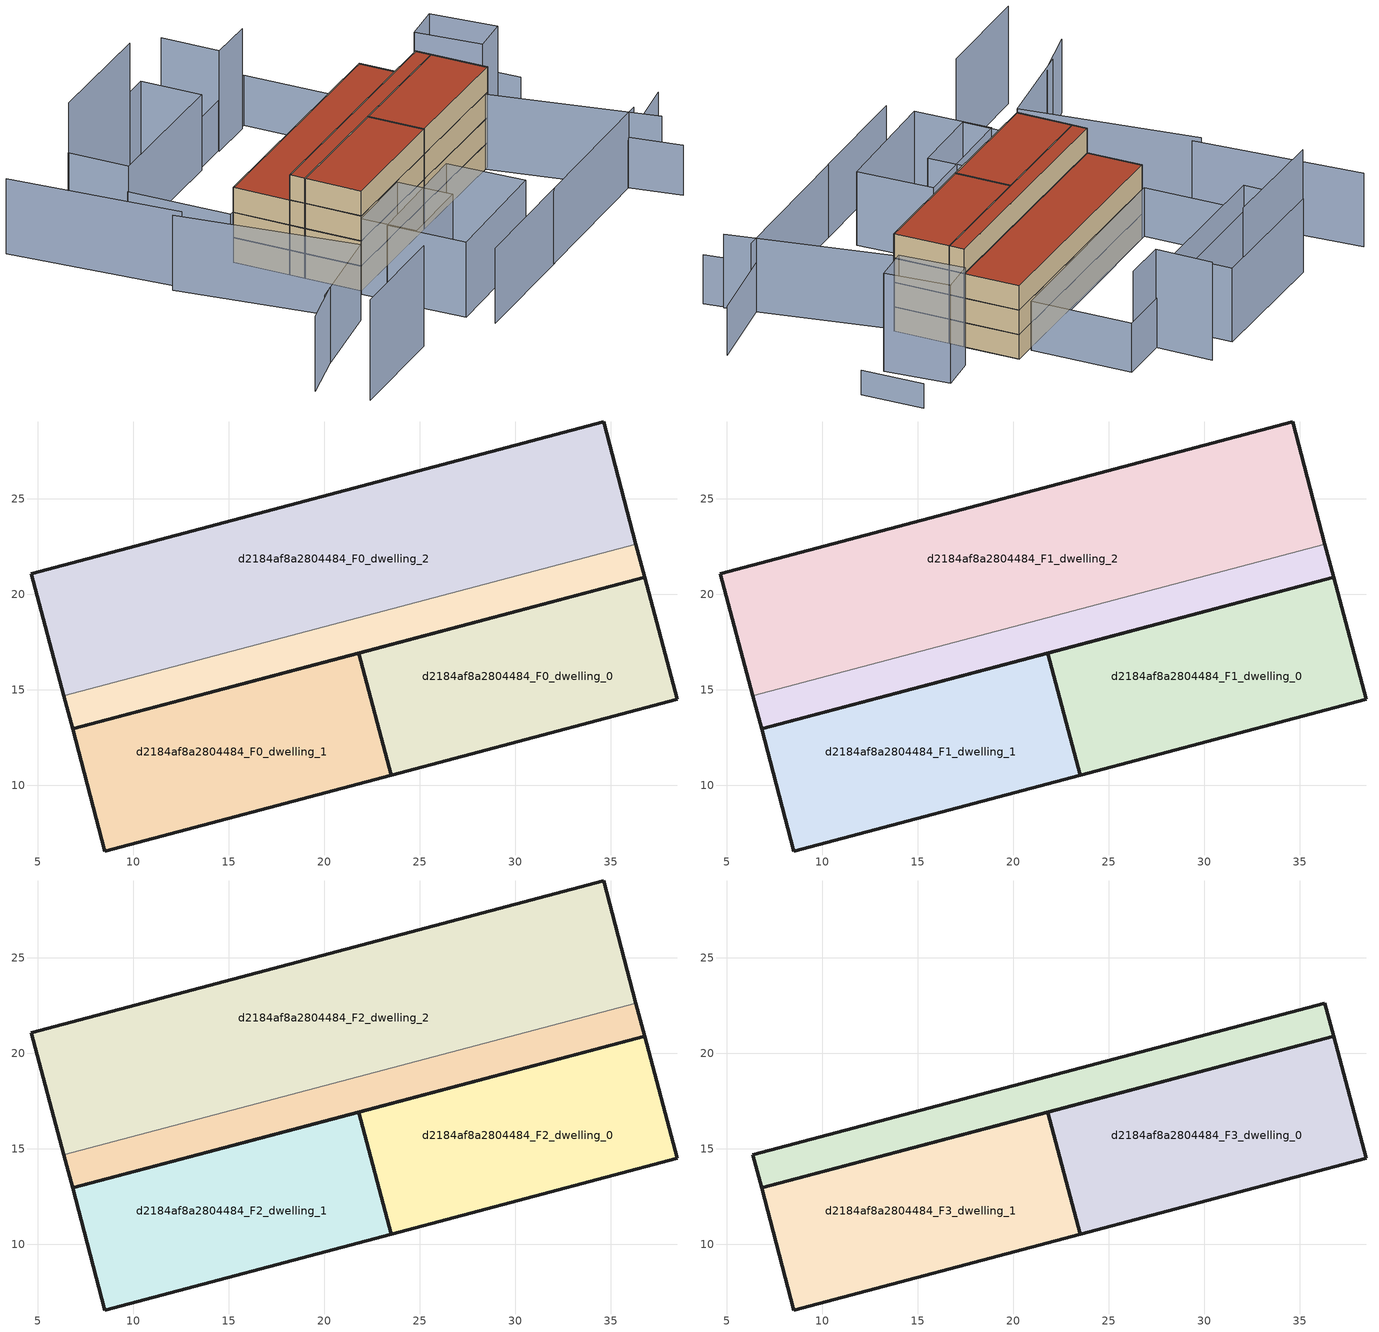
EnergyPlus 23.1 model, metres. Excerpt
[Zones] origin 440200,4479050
d2184af8a2804484_F0_dwelling_0
 floor ground (EU_floor_Construction): 38.49,14.49 36.79,20.88 21.81,16.91 23.5,10.52 z0
 wall outside (EU_wall_Construction): 21.81,16.91 36.79,20.88 38.49,14.49 23.5,10.52 21.81,16.91 z0:3
d2184af8a2804484_F0_dwelling_1
 floor ground (EU_floor_Construction): 23.5,10.52 21.81,16.91 6.83,12.94 8.52,6.55 z0
 wall outside (EU_wall_Construction): 6.83,12.94 21.81,16.91 23.5,10.52 8.52,6.55 6.83,12.94 z0:3
d2184af8a2804484_F0_dwelling_2
 floor ground (EU_floor_Construction): 36.33,22.62 34.64,29.01 4.67,21.07 6.37,14.68 z0
 wall outside (EU_wall_Construction): 6.37,14.68 4.67,21.07 34.64,29.01 36.33,22.62 z0:3
 wall to d2184af8a2804484_F0_circulation (EU_wall_Construction): 36.33,22.62 6.37,14.68 z0:3
d2184af8a2804484_F0_circulation
 floor ground (EU_floor_Construction): 36.79,20.88 36.33,22.62 6.37,14.68 6.83,12.94 z0
 wall outside (EU_wall_Construction): 36.33,22.62 36.79,20.88 6.83,12.94 6.37,14.68 z0:3
d2184af8a2804484_F1_dwelling_0
 floor to d2184af8a2804484_F0_dwelling_0 (EU_floor_Construction): 38.49,14.49 36.79,20.88 21.81,16.91 23.5,10.52 z3
 wall outside (EU_wall_Construction): 21.81,16.91 36.79,20.88 38.49,14.49 23.5,10.52 21.81,16.91 z3:6
d2184af8a2804484_F1_dwelling_1
 floor to d2184af8a2804484_F0_dwelling_1 (EU_floor_Construction): 23.5,10.52 21.81,16.91 6.83,12.94 8.52,6.55 z3
 wall outside (EU_wall_Construction): 6.83,12.94 21.81,16.91 23.5,10.52 8.52,6.55 6.83,12.94 z3:6
d2184af8a2804484_F1_dwelling_2
 floor to d2184af8a2804484_F0_dwelling_2 (EU_floor_Construction): 36.33,22.62 34.64,29.01 4.67,21.07 6.37,14.68 z3
 wall outside (EU_wall_Construction): 6.37,14.68 4.67,21.07 34.64,29.01 36.33,22.62 z3:6
 wall to d2184af8a2804484_F1_circulation (EU_wall_Construction): 36.33,22.62 6.37,14.68 z3:6
d2184af8a2804484_F1_circulation
 floor to d2184af8a2804484_F0_circulation (EU_floor_Construction): 36.79,20.88 36.33,22.62 6.37,14.68 6.83,12.94 z3
 wall outside (EU_wall_Construction): 36.33,22.62 36.79,20.88 6.83,12.94 6.37,14.68 z3:6
d2184af8a2804484_F2_dwelling_0
 floor to d2184af8a2804484_F1_dwelling_0 (EU_floor_Construction): 38.49,14.49 36.79,20.88 21.81,16.91 23.5,10.52 z6
 wall outside (EU_wall_Construction): 21.81,16.91 36.79,20.88 38.49,14.49 23.5,10.52 21.81,16.91 z6:9
d2184af8a2804484_F2_dwelling_1
 floor to d2184af8a2804484_F1_dwelling_1 (EU_floor_Construction): 23.5,10.52 21.81,16.91 6.83,12.94 8.52,6.55 z6
 wall outside (EU_wall_Construction): 6.83,12.94 21.81,16.91 23.5,10.52 8.52,6.55 6.83,12.94 z6:9
d2184af8a2804484_F2_dwelling_2
 floor to d2184af8a2804484_F1_dwelling_2 (EU_floor_Construction): 36.33,22.62 34.64,29.01 4.67,21.07 6.37,14.68 z6
 wall outside (EU_wall_Construction): 6.37,14.68 4.67,21.07 34.64,29.01 36.33,22.62 z6:9
 wall to d2184af8a2804484_F2_circulation (EU_wall_Construction): 36.33,22.62 6.37,14.68 z6:9
 roof outside (EU_roof_Construction): 34.64,29.01 36.33,22.62 6.37,14.68 4.67,21.07 z9
d2184af8a2804484_F2_circulation
 floor to d2184af8a2804484_F1_circulation (EU_floor_Construction): 36.79,20.88 36.33,22.62 6.37,14.68 6.83,12.94 z6
 wall outside (EU_wall_Construction): 36.33,22.62 36.79,20.88 6.83,12.94 6.37,14.68 z6:9
d2184af8a2804484_F3_dwelling_0
 floor to d2184af8a2804484_F2_dwelling_0 (EU_floor_Construction): 38.49,14.49 36.79,20.88 21.81,16.91 23.5,10.52 z9
 wall outside (EU_wall_Construction): 21.81,16.91 36.79,20.88 38.49,14.49 23.5,10.52 21.81,16.91 z9:12
 roof outside (EU_roof_Construction): 36.79,20.88 38.49,14.49 23.5,10.52 21.81,16.91 z12
d2184af8a2804484_F3_dwelling_1
 floor to d2184af8a2804484_F2_dwelling_1 (EU_floor_Construction): 23.5,10.52 21.81,16.91 6.83,12.94 8.52,6.55 z9
 wall outside (EU_wall_Construction): 6.83,12.94 21.81,16.91 23.5,10.52 8.52,6.55 6.83,12.94 z9:12
 roof outside (EU_roof_Construction): 21.81,16.91 23.5,10.52 8.52,6.55 6.83,12.94 z12
d2184af8a2804484_F3_circulation
 floor to d2184af8a2804484_F2_circulation (EU_floor_Construction): 36.79,20.88 36.33,22.62 6.37,14.68 6.83,12.94 z9
 wall outside (EU_wall_Construction): 36.33,22.62 36.79,20.88 6.83,12.94 6.37,14.68 36.33,22.62 z9:12
 roof outside (EU_roof_Construction): 36.33,22.62 36.79,20.88 6.83,12.94 6.37,14.68 z12
shading: -9.6,-10.08 3.37,-6.5 / 28.32,39.85 22.91,38.45 / 22.91,38.45 21.19,45.07 / 43.65,26.93 46.19,19.62 / 46.19,19.62 42,18.17 / 42,18.17 39.46,25.47 / 39.46,25.47 43.65,26.93 z0:12; 12.17,-8.94 26.59,-4.93 / -5.87,-1.35 -11.82,-4.35 / -4.22,21.9 3.53,2.37 / 3.53,2.37 -7.62,-2.05 / -9.34,40.66 -3.05,21.61 / 26.4,-4.98 45.86,0.51 / 46.19,-3.12 37.8,14.74 / 25.9,-1.49 11.23,-5.73 / 11.23,-5.73 8.68,3.1 / 8.68,3.1 23.35,7.33 / 23.35,7.33 25.9,-1.49 / 18.51,2.35 9.77,-0.08 / 9.77,-0.08 8.03,6.17 / 8.03,6.17 16.78,8.6 / 16.78,8.6 18.51,2.35 / 1.17,32.54 -0.65,39.41 / -0.65,39.41 16.6,43.96 / 16.6,43.96 18.41,37.09 / 18.41,37.09 1.17,32.54 z0:9; 47,-5.39 44.62,0.16 / 44.62,0.16 54.37,4.34 / 32.16,28.61 4.21,20.97 / 4.21,20.97 1.03,32.59 / 1.03,32.59 28.98,40.24 / 28.98,40.24 32.16,28.61 z0:6; 51.94,21.3 49.87,28.4 z0:3; 13.78,43.13 -0.62,39.34 z0:15
[Building]
EU S2 Campaign: North Axis=0; Terrain=City; Solar Distribution=FullExterior
[Site:Location]
Madrid: Latitude=40.5; Longitude=-3.5; Time Zone=1; Elevation=609
[SizingPeriod:WeatherFileDays]
AnnualSizingPeriod: Begin Month=1; Begin Day of Month=1; End Month=12; End Day of Month=31; Day of Week for Start Day=Monday; Use Weather File Daylight Saving Period=No; Use Weather File Rain and Snow Indicators=No
[MATERIAL]
EU_InternalMass_Material: Roughness=MediumRough; Thickness=0.1; Conductivity=1; Density=1800; Specific Heat=900; Thermal Absorptance=0.9; Solar Absorptance=0.7; Visible Absorptance=0.7
[MATERIAL:NOMASS] Roughness=MediumRough; Thermal Absorptance=0.9; Solar Absorptance=0.7; Visible Absorptance=0.7
Name | Thermal Resistance
EU_wall_NoMass | 1.60022
EU_roof_NoMass | 1.57597
EU_floor_NoMass | 0.470652
[CONSTRUCTION]
EU_wall_Construction: EU_wall_NoMass
EU_roof_Construction: EU_roof_NoMass
EU_floor_Construction: EU_floor_NoMass
EU_InternalMass_Construction: EU_InternalMass_Material
[ZONE] Type=1; Multiplier=1; Ceiling Height=autocalculate; Floor Area=autocalculate; Part of Total Floor Area=Yes
Name | Volume
d2184af8a2804484_F0_dwelling_0; d2184af8a2804484_F1_dwelling_0; d2184af8a2804484_F2_dwelling_0; d2184af8a2804484_F3_dwelling_0 | 307.446
d2184af8a2804484_F0_dwelling_1 | 307.431
d2184af8a2804484_F1_dwelling_1; d2184af8a2804484_F2_dwelling_1; d2184af8a2804484_F3_dwelling_1 | 307.43
d2184af8a2804484_F0_dwelling_2; d2184af8a2804484_F1_dwelling_2; d2184af8a2804484_F2_dwelling_2 | 614.84
d2184af8a2804484_F0_circulation; d2184af8a2804484_F1_circulation; d2184af8a2804484_F2_circulation; d2184af8a2804484_F3_circulation | 167.396
[INTERNALMASS] Construction=EU_InternalMass_Construction
Name | Zone or ZoneList | Surface Area
d2184af8a2804484_F0_dwelling_0_EU_InternalMass | d2184af8a2804484_F0_dwelling_0 | 102.478
d2184af8a2804484_F0_dwelling_1_EU_InternalMass | d2184af8a2804484_F0_dwelling_1 | 102.478
d2184af8a2804484_F0_dwelling_2_EU_InternalMass | d2184af8a2804484_F0_dwelling_2 | 204.956
d2184af8a2804484_F1_dwelling_0_EU_InternalMass | d2184af8a2804484_F1_dwelling_0 | 102.478
d2184af8a2804484_F1_dwelling_1_EU_InternalMass | d2184af8a2804484_F1_dwelling_1 | 102.478
d2184af8a2804484_F1_dwelling_2_EU_InternalMass | d2184af8a2804484_F1_dwelling_2 | 204.956
d2184af8a2804484_F2_dwelling_0_EU_InternalMass | d2184af8a2804484_F2_dwelling_0 | 102.478
d2184af8a2804484_F2_dwelling_1_EU_InternalMass | d2184af8a2804484_F2_dwelling_1 | 102.478
d2184af8a2804484_F2_dwelling_2_EU_InternalMass | d2184af8a2804484_F2_dwelling_2 | 204.956
d2184af8a2804484_F3_dwelling_0_EU_InternalMass | d2184af8a2804484_F3_dwelling_0 | 211.899
d2184af8a2804484_F3_dwelling_1_EU_InternalMass | d2184af8a2804484_F3_dwelling_1 | 211.899
[OTHEREQUIPMENT] Fuel Type=Electricity; Design Level Calculation Method=Watts/Area; Power per Zone Floor Area=1; Fraction Latent=0; Fraction Radiant=0; Fraction Lost=0; Carbon Dioxide Generation Rate=0; EndUse Subcategory=EU_Step8_InternalGains
Name | Zone or ZoneList or Space or SpaceList | Schedule
EU_Step8_InternalGain_d2184af8a2804484_F0_dwelling_0_f000 | d2184af8a2804484_F0_dwelling_0 | EU_Step8_GainSchedule_d2184af8a2804484_F0_dwelling_0_f000
EU_Step8_InternalGain_d2184af8a2804484_F0_dwelling_1_f000 | d2184af8a2804484_F0_dwelling_1 | EU_Step8_GainSchedule_d2184af8a2804484_F0_dwelling_1_f000
EU_Step8_InternalGain_d2184af8a2804484_F0_dwelling_2_f000 | d2184af8a2804484_F0_dwelling_2 | EU_Step8_GainSchedule_d2184af8a2804484_F0_dwelling_2_f000
EU_Step8_InternalGain_d2184af8a2804484_F1_dwelling_0_f000 | d2184af8a2804484_F1_dwelling_0 | EU_Step8_GainSchedule_d2184af8a2804484_F1_dwelling_0_f000
EU_Step8_InternalGain_d2184af8a2804484_F1_dwelling_1_f000 | d2184af8a2804484_F1_dwelling_1 | EU_Step8_GainSchedule_d2184af8a2804484_F1_dwelling_1_f000
EU_Step8_InternalGain_d2184af8a2804484_F1_dwelling_2_f000 | d2184af8a2804484_F1_dwelling_2 | EU_Step8_GainSchedule_d2184af8a2804484_F1_dwelling_2_f000
EU_Step8_InternalGain_d2184af8a2804484_F2_dwelling_0_f000 | d2184af8a2804484_F2_dwelling_0 | EU_Step8_GainSchedule_d2184af8a2804484_F2_dwelling_0_f000
EU_Step8_InternalGain_d2184af8a2804484_F2_dwelling_1_f000 | d2184af8a2804484_F2_dwelling_1 | EU_Step8_GainSchedule_d2184af8a2804484_F2_dwelling_1_f000
EU_Step8_InternalGain_d2184af8a2804484_F2_dwelling_2_f000 | d2184af8a2804484_F2_dwelling_2 | EU_Step8_GainSchedule_d2184af8a2804484_F2_dwelling_2_f000
EU_Step8_InternalGain_d2184af8a2804484_F3_dwelling_0_f000 | d2184af8a2804484_F3_dwelling_0 | EU_Step8_GainSchedule_d2184af8a2804484_F3_dwelling_0_f000
EU_Step8_InternalGain_d2184af8a2804484_F3_dwelling_1_f000 | d2184af8a2804484_F3_dwelling_1 | EU_Step8_GainSchedule_d2184af8a2804484_F3_dwelling_1_f000
[ZONEINFILTRATION:DESIGNFLOWRATE] Schedule=EU_AlwaysOn; Design Flow Rate Calculation Method=Flow/Area; Flow Rate per Floor Area=0.0005; Constant Term Coefficient=1; Temperature Term Coefficient=0; Velocity Term Coefficient=0; Velocity Squared Term Coefficient=0
Name | Zone or ZoneList or Space or SpaceList
EU_Circulation_Infiltration_d2184af8a2804484_F0_circulation | d2184af8a2804484_F0_circulation
EU_Circulation_Infiltration_d2184af8a2804484_F1_circulation | d2184af8a2804484_F1_circulation
EU_Circulation_Infiltration_d2184af8a2804484_F2_circulation | d2184af8a2804484_F2_circulation
EU_Circulation_Infiltration_d2184af8a2804484_F3_circulation | d2184af8a2804484_F3_circulation
[ZONEVENTILATION:DESIGNFLOWRATE] Schedule=EU_AlwaysOn; Design Flow Rate Calculation Method=AirChanges/Hour; Air Changes per Hour=0.480704; Ventilation Type=Natural; Fan Pressure Rise=0; Fan Total Efficiency=1; Constant Term Coefficient=1; Temperature Term Coefficient=0; Velocity Term Coefficient=0; Velocity Squared Term Coefficient=0; Minimum Indoor Temperature=-100; Maximum Indoor Temperature=100; Delta Temperature=-100; Minimum Outdoor Temperature=-100; Maximum Outdoor Temperature=100; Maximum Wind Speed=40
Name | Zone or ZoneList or Space or SpaceList
EU_ConstantAir_d2184af8a2804484_F0_dwelling_0 | d2184af8a2804484_F0_dwelling_0
EU_ConstantAir_d2184af8a2804484_F0_dwelling_1 | d2184af8a2804484_F0_dwelling_1
EU_ConstantAir_d2184af8a2804484_F0_dwelling_2 | d2184af8a2804484_F0_dwelling_2
EU_ConstantAir_d2184af8a2804484_F1_dwelling_0 | d2184af8a2804484_F1_dwelling_0
EU_ConstantAir_d2184af8a2804484_F1_dwelling_1 | d2184af8a2804484_F1_dwelling_1
EU_ConstantAir_d2184af8a2804484_F1_dwelling_2 | d2184af8a2804484_F1_dwelling_2
EU_ConstantAir_d2184af8a2804484_F2_dwelling_0 | d2184af8a2804484_F2_dwelling_0
EU_ConstantAir_d2184af8a2804484_F2_dwelling_1 | d2184af8a2804484_F2_dwelling_1
EU_ConstantAir_d2184af8a2804484_F2_dwelling_2 | d2184af8a2804484_F2_dwelling_2
EU_ConstantAir_d2184af8a2804484_F3_dwelling_0 | d2184af8a2804484_F3_dwelling_0
EU_ConstantAir_d2184af8a2804484_F3_dwelling_1 | d2184af8a2804484_F3_dwelling_1
[HVACTEMPLATE:THERMOSTAT] Constant Heating Setpoint=20; Constant Cooling Setpoint=50
EU_HeatOnly_d2184af8a2804484_F0_dwelling_0; EU_HeatOnly_d2184af8a2804484_F0_dwelling_1; EU_HeatOnly_d2184af8a2804484_F0_dwelling_2; EU_HeatOnly_d2184af8a2804484_F1_dwelling_0; EU_HeatOnly_d2184af8a2804484_F1_dwelling_1; EU_HeatOnly_d2184af8a2804484_F1_dwelling_2; EU_HeatOnly_d2184af8a2804484_F2_dwelling_0; EU_HeatOnly_d2184af8a2804484_F2_dwelling_1; EU_HeatOnly_d2184af8a2804484_F2_dwelling_2; EU_HeatOnly_d2184af8a2804484_F3_dwelling_0; EU_HeatOnly_d2184af8a2804484_F3_dwelling_1
[HVACTEMPLATE:ZONE:IDEALLOADSAIRSYSTEM] System Availability Schedule=EU_AlwaysOn; Maximum Heating Supply Air Temperature=50; Minimum Cooling Supply Air Temperature=13; Maximum Heating Supply Air Humidity Ratio=0.0156; Minimum Cooling Supply Air Humidity Ratio=0.0077; Heating Limit=NoLimit; Cooling Limit=NoLimit; Heating Availability Schedule=EU_AlwaysOn; Cooling Availability Schedule=EU_CoolingOff; Dehumidification Control Type=ConstantSensibleHeatRatio; Cooling Sensible Heat Ratio=0.7; Dehumidification Setpoint=60; Humidification Control Type=None; Humidification Setpoint=30; Outdoor Air Method=None; Outdoor Air Flow Rate per Person=0.00944; Outdoor Air Flow Rate per Zone Floor Area=0; Outdoor Air Flow Rate per Zone=0; Demand Controlled Ventilation Type=None; Outdoor Air Economizer Type=NoEconomizer; Heat Recovery Type=None; Sensible Heat Recovery Effectiveness=0.7; Latent Heat Recovery Effectiveness=0.65
Name | Template Thermostat
d2184af8a2804484_F0_dwelling_0 | EU_HeatOnly_d2184af8a2804484_F0_dwelling_0
d2184af8a2804484_F0_dwelling_1 | EU_HeatOnly_d2184af8a2804484_F0_dwelling_1
d2184af8a2804484_F0_dwelling_2 | EU_HeatOnly_d2184af8a2804484_F0_dwelling_2
d2184af8a2804484_F1_dwelling_0 | EU_HeatOnly_d2184af8a2804484_F1_dwelling_0
d2184af8a2804484_F1_dwelling_1 | EU_HeatOnly_d2184af8a2804484_F1_dwelling_1
d2184af8a2804484_F1_dwelling_2 | EU_HeatOnly_d2184af8a2804484_F1_dwelling_2
d2184af8a2804484_F2_dwelling_0 | EU_HeatOnly_d2184af8a2804484_F2_dwelling_0
d2184af8a2804484_F2_dwelling_1 | EU_HeatOnly_d2184af8a2804484_F2_dwelling_1
d2184af8a2804484_F2_dwelling_2 | EU_HeatOnly_d2184af8a2804484_F2_dwelling_2
d2184af8a2804484_F3_dwelling_0 | EU_HeatOnly_d2184af8a2804484_F3_dwelling_0
d2184af8a2804484_F3_dwelling_1 | EU_HeatOnly_d2184af8a2804484_F3_dwelling_1
[SIZING:ZONE] Zone Cooling Design Supply Air Temperature Input Method=SupplyAirTemperature; Zone Cooling Design Supply Air Temperature=13; Zone Heating Design Supply Air Temperature Input Method=SupplyAirTemperature; Zone Heating Design Supply Air Temperature=50; Zone Cooling Design Supply Air Humidity Ratio=0.008; Zone Heating Design Supply Air Humidity Ratio=0.008; Cooling Design Air Flow Method=DesignDay; Cooling Design Air Flow Rate=0; Cooling Minimum Air Flow per Zone Floor Area=0.000762; Cooling Minimum Air Flow=0; Cooling Minimum Air Flow Fraction=0.2; Heating Design Air Flow Method=DesignDay; Heating Design Air Flow Rate=0; Heating Maximum Air Flow per Zone Floor Area=0.002032; Heating Maximum Air Flow=0.141576; Heating Maximum Air Flow Fraction=0.3; Account for Dedicated Outdoor Air System=No; Dedicated Outdoor Air System Control Strategy=NeutralSupplyAir; Dedicated Outdoor Air Low Setpoint Temperature for Design=autosize; Dedicated Outdoor Air High Setpoint Temperature for Design=autosize; Zone Load Sizing Method=Sensible Load Only No Latent Load; Zone Latent Cooling Design Supply Air Humidity Ratio Input Method=HumidityRatioDifference; Zone Cooling Design Supply Air Humidity Ratio Difference=0.005; Zone Latent Heating Design Supply Air Humidity Ratio Input Method=HumidityRatioDifference; Zone Humidification Design Supply Air Humidity Ratio Difference=0.005
d2184af8a2804484_F0_dwelling_0; d2184af8a2804484_F0_dwelling_1; d2184af8a2804484_F0_dwelling_2; d2184af8a2804484_F1_dwelling_0; d2184af8a2804484_F1_dwelling_1; d2184af8a2804484_F1_dwelling_2; d2184af8a2804484_F2_dwelling_0; d2184af8a2804484_F2_dwelling_1; d2184af8a2804484_F2_dwelling_2; d2184af8a2804484_F3_dwelling_0; d2184af8a2804484_F3_dwelling_1
[SCHEDULE:CONSTANT]
Name | Hourly Value
EU_AlwaysOn | 1
EU_CoolingOff | 0
[SCHEDULE:FILE] Column Number=1; Rows to Skip at Top=0; Number of Hours of Data=8760; Column Separator=Comma; Interpolate to Timestep=No; Minutes per Item=60; Adjust Schedule for Daylight Savings=Yes
Name | File
EU_Step8_GainSchedule_d2184af8a2804484_F0_dwelling_0_f000 | ../../schedules/d2184af8a2804484/d2184af8a2804484_F0_dwelling_0_f000_gain.csv
EU_Step8_GainSchedule_d2184af8a2804484_F0_dwelling_1_f000 | ../../schedules/d2184af8a2804484/d2184af8a2804484_F0_dwelling_1_f000_gain.csv
EU_Step8_GainSchedule_d2184af8a2804484_F0_dwelling_2_f000 | ../../schedules/d2184af8a2804484/d2184af8a2804484_F0_dwelling_2_f000_gain.csv
EU_Step8_GainSchedule_d2184af8a2804484_F1_dwelling_0_f000 | ../../schedules/d2184af8a2804484/d2184af8a2804484_F1_dwelling_0_f000_gain.csv
EU_Step8_GainSchedule_d2184af8a2804484_F1_dwelling_1_f000 | ../../schedules/d2184af8a2804484/d2184af8a2804484_F1_dwelling_1_f000_gain.csv
EU_Step8_GainSchedule_d2184af8a2804484_F1_dwelling_2_f000 | ../../schedules/d2184af8a2804484/d2184af8a2804484_F1_dwelling_2_f000_gain.csv
EU_Step8_GainSchedule_d2184af8a2804484_F2_dwelling_0_f000 | ../../schedules/d2184af8a2804484/d2184af8a2804484_F2_dwelling_0_f000_gain.csv
EU_Step8_GainSchedule_d2184af8a2804484_F2_dwelling_1_f000 | ../../schedules/d2184af8a2804484/d2184af8a2804484_F2_dwelling_1_f000_gain.csv
EU_Step8_GainSchedule_d2184af8a2804484_F2_dwelling_2_f000 | ../../schedules/d2184af8a2804484/d2184af8a2804484_F2_dwelling_2_f000_gain.csv
EU_Step8_GainSchedule_d2184af8a2804484_F3_dwelling_0_f000 | ../../schedules/d2184af8a2804484/d2184af8a2804484_F3_dwelling_0_f000_gain.csv
EU_Step8_GainSchedule_d2184af8a2804484_F3_dwelling_1_f000 | ../../schedules/d2184af8a2804484/d2184af8a2804484_F3_dwelling_1_f000_gain.csv
